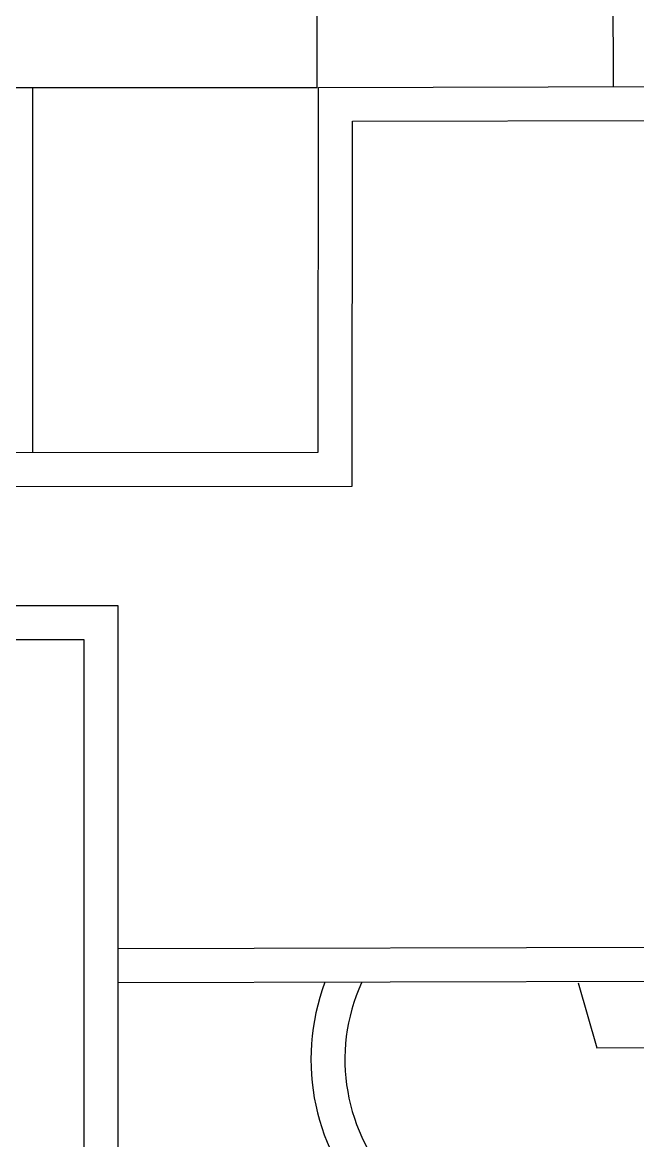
# Model space of a CAD drawing. Extents: x 302512 to 1034855, y -184136 to 410364.
# Drawn here: x 546673 to 553909, y 70985 to 84150 of the extents above; entities that cross this region are included whole.
import ezdxf

# ---------------------------------------------------------------- set-up
doc = ezdxf.new("R2010")
doc.units = 0
doc.header["$MEASUREMENT"] = 0
for name, color, linetype in [('WALL', 4, 'Continuous'), ('WZ', 2, 'Continuous'), ('建筑', 2, 'Continuous'), ('环境', 8, 'Continuous')]:
    doc.layers.add(name, color=color, linetype=linetype)

# ---------------------------------------------------------------- blocks, each defined once
blk = doc.blocks.new('A$C07F22EBB')
at = {"layer": 'WZ'}
blk.add_line((14239.23823583126, 21472.74949273467), (14239.25375193357, 25770.10024690628), dxfattribs=at)
at = {"layer": '建筑'}
for p, q in [((17595.24445056915, 21475.31008595973), (17599.94239884615, 25769.98907805979)), ((17599.94239884615, 25769.98907805979), (27424.7212651372, 25793.99558930099)), ((17994.80746424198, 21075.61564620584), (17999.50614494085, 25370.96420430392)), ((17999.50614494085, 25370.96420430392), (27025.69984263182, 25393.01939999312)), ((10643.23202157021, 21469.99159471691), (17595.24445056915, 21475.31008595973)), ((10243.5381501317, 21069.68570025265), (17994.80746424198, 21075.61564620584)), ((10499.94239878654, 19669.98907805234), (15239.94239890575, 19669.98907805979)), ((15239.94239890575, 19669.98907806724), (15239.94239890575, 12529.98907805979)), ((10899.94239884615, 19269.98907804489), (14839.94239884615, 19269.98907806724)), ((14839.94239890575, 19269.98907805234), (14839.94239896536, 12929.98907805979)), ((14839.94239884615, 15629.02677065879), (14839.94239884615, 12929.98907805979)), ((27849.48364543915, 15660.36245378107), (15239.46066123247, 15629.98907805234)), ((28250.45986878872, 15261.32711257786), (15239.94239884615, 15229.98907805234)), ((15239.94239884615, 15229.98907805234), (15239.94239884615, 12529.98907805979))]:
    blk.add_line(p, q, dxfattribs=at)
for points in [[(7159.942398846149, 25770.00528758764), (7159.942398786545, 26931.67641805857, -0.1945530834278041), (10639.93943798542, 26931.68528741598), (10639.94239872694, 25770.0141569525), (17584.7505492568, 25769.98908193409), (17581.90198343992, 26936.98991394788, -0.1945505677856719), (21061.88863402605, 26945.4931422323), (21064.72719031572, 25783.80048502982)], [(17674.21636456251, 15234.16637058556, 0.2921268275859928), (18254.25245636702, 12507.76290012151, -0.2177307040594611), (19140.07762742043, 10573.99890405685)], [(18105.16461527348, 15229.98907805234, 0.3086530310160803), (18528.80600059032, 12799.10405864567, -0.2161982639788145), (19540.07750380039, 10574.31339177489, -0.2610044367022136)]]:
    blk.add_lwpolyline(points, format="xyb", dxfattribs=at)
blk.add_lwpolyline([(20652.09571027756, 15229.98907805234), (20873.43537342548, 14463.65966766328), (24347.37654322386, 14472.14812437445), (24345.49832731485, 15251.92135144025)], dxfattribs=at)

msp = doc.modelspace()

# ---------------------------------------------------------------- hatches: boundary and pattern name
at = {"layer": '环境', "ltscale": 100}
h = msp.add_hatch(dxfattribs=at)
h.set_pattern_fill('HONEY', color=256, scale=3000, style=0)
h.set_pattern_definition([(0, (-609984.0939585507, -119640.7769003473), (562.5, 324.759525), [375, -750]), (120, (-609984.0939585507, -119640.7769003473), (-562.4999987709674, 324.7595271287468), [374.9999999999996, -749.9999999999992]), (59.99999999999999, (-609984.0939585507, -119640.7769003473), (1.229032667304786e-06, 649.5190521287468), [-750, 375])])
edge = h.paths.add_edge_path()
edge.add_arc((562248.991016234, 272765.7674313413), 7500.000000000591, 246.4218215158383, 293.578178472733)
edge.add_line((565248.9910155782, 265891.9038886207), (565248.9910155188, 213780.1426968197))
edge.add_arc((309717.8237180443, 235107.9804630727), 256419.6835740063, 352.07480595441814, 355.2288823084872, ccw=False)
edge.add_arc((559250.2881577646, 192001.3899833885), 8932.05680310269, 60.20637723547677, 100.1983798931832)
edge.add_arc((388101.8866039104, 227753.9859557406), 171697.0331586907, 350.9654260162014, 355.4130349489621)
edge.add_line((559248.9910155185, 214023.0046718472), (559248.9910155188, 265891.903889219))
edge = h.paths.add_edge_path()
edge.add_arc((582481.6358504812, 4292.71120035039), 31665.18905745992, 92.4112957643199, 103.27756382902339, ccw=False)
edge.add_arc((302225.328432882, -12259.73411984746), 283056.3086596581, 9.802202898345437, 24.78775890573573)
edge.add_arc((633513.8329496356, 144868.879243603), 83671.43250289056, 157.1420249398304, 207.3609636445097, ccw=False)
edge.add_arc((557018.4983046936, 186191.2111667172), 8841.070137210278, 226.0356989597429, 266.0733673441928, ccw=False)
edge.add_arc((633078.188308937, 145012.0374263976), 89266.5384395419, 157.0443401566653, 206.2319194681609)
edge.add_arc((304569.6859698978, -11472.93846316297), 274619.4039808304, 9.766456076263182, 25.223384796735388, ccw=False)

# ---------------------------------------------------------------- linework, layer by layer
msp.add_lwpolyline([(575209.1350311514, 35111.45435897913, -0.04744859887034229), (581149.3981224683, 35929.86247350927, 0.06548016852272572), (559202.8307738926, 106413.9241308677, -0.2226971271688835), (556413.0703584391, 177370.8949494286, -0.1764964550842413), (550880.9386454413, 179827.6522096406, 0.2179784892052562), (553005.0082405577, 105555.7233725593, -0.06754601975452626), (575209.1350311514, 35111.45435897913)], format="xyb", close=True)

# ---------------------------------------------------------------- block references
at = {"layer": 'WALL'}
msp.add_blockref('A$C07F22EBB', (532557.3531810294, 57614.61699055089), dxfattribs=at)

doc.saveas('drawing.dxf')
